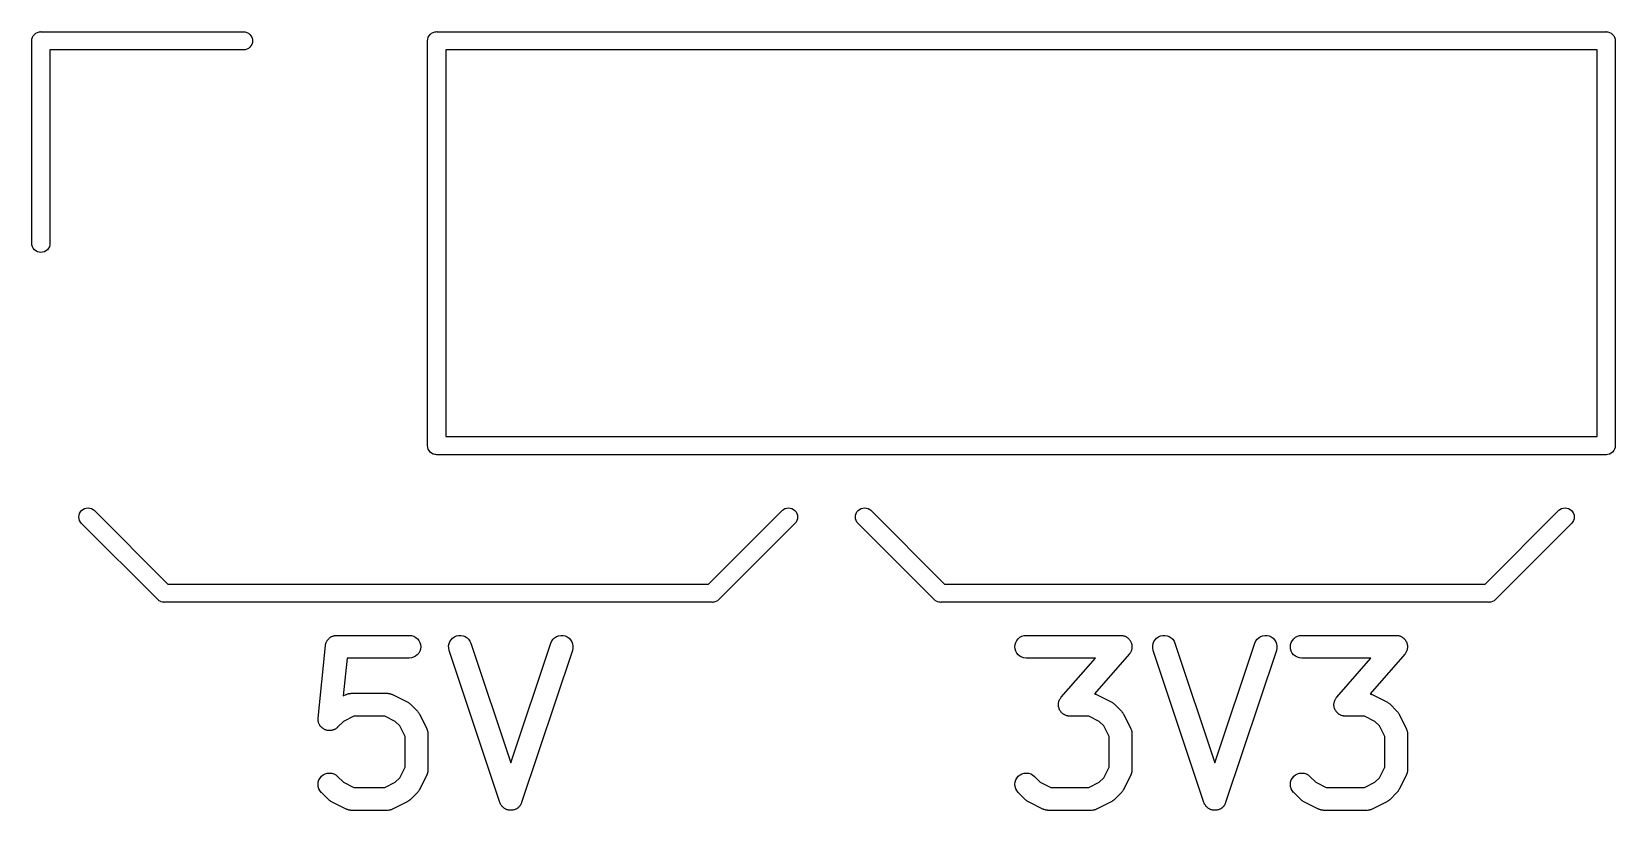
# Model space of a CAD drawing. Extents: x -1.2 to 49.3, y 2.3 to 45.6.
# Drawn here: x 25.53 to 35.93, y 33.27 to 38.39 of the extents above; entities that cross this region are included whole.
import ezdxf

# ---------------------------------------------------------------- set-up
doc = ezdxf.new("R2010")
doc.units = 0
doc.layers.add('BLACK', color=7, linetype='CONTINUOUS')

msp = doc.modelspace()

# ---------------------------------------------------------------- linework, layer by layer
at = {"layer": 'BLACK', "linetype": 'CONTINUOUS'}
for p, q in [((25.5474, 38.3726), (25.5565, 38.3801)), ((25.5565, 38.3801), (25.5669, 38.3857)), ((25.5669, 38.3857), (25.5782, 38.3891)), ((25.5782, 38.3891), (25.5871, 38.39)), ((25.5871, 38.39), (25.59, 38.3903)), ((25.5871, 38.39), (25.5871, 38.39)), ((25.59, 38.3903), (25.5929, 38.39)), ((25.5929, 38.39), (26.9229, 38.39)), ((26.9229, 38.39), (26.9318, 38.3891)), ((26.9318, 38.3891), (26.9431, 38.3857)), ((26.9431, 38.3857), (26.9535, 38.3801)), ((26.9535, 38.3801), (26.9626, 38.3726)), ((28.1474, 38.3726), (28.1565, 38.3801)), ((28.1565, 38.3801), (28.1669, 38.3857)), ((28.1669, 38.3857), (28.1782, 38.3891)), ((28.1782, 38.3891), (28.1871, 38.39)), ((28.1871, 38.39), (28.19, 38.3903)), ((28.1871, 38.39), (28.1871, 38.39)), ((28.19, 38.3903), (28.1929, 38.39)), ((28.1929, 38.39), (35.8671, 38.39)), ((35.8671, 38.39), (35.87, 38.3903)), ((35.87, 38.3903), (35.8729, 38.39)), ((35.8729, 38.39), (35.8818, 38.3891)), ((35.8818, 38.3891), (35.8931, 38.3857)), ((35.8931, 38.3857), (35.9035, 38.3801)), ((35.9035, 38.3801), (35.9126, 38.3726)), ((25.5297, 38.33), (25.5309, 38.3418)), ((25.53, 38.327), (25.5297, 38.33)), ((25.53, 36.9971), (25.53, 38.327)), ((25.5309, 38.3418), (25.5343, 38.3531)), ((25.5343, 38.3531), (25.5399, 38.3635)), ((25.5399, 38.3635), (25.5474, 38.3726)), ((26.9431, 38.2743), (26.9318, 38.2709)), ((26.9535, 38.2799), (26.9431, 38.2743)), ((26.9626, 38.2874), (26.9535, 38.2799)), ((26.9626, 38.3726), (26.9701, 38.3635)), ((26.9701, 38.2965), (26.9626, 38.2874)), ((26.9701, 38.3635), (26.9757, 38.3531)), ((26.9757, 38.3069), (26.9701, 38.2965)), ((26.9757, 38.3531), (26.9791, 38.3418)), ((26.9791, 38.3182), (26.9757, 38.3069)), ((26.9791, 38.3418), (26.9803, 38.33)), ((26.9803, 38.33), (26.9791, 38.3182)), ((28.1297, 38.33), (28.1309, 38.3418)), ((28.13, 38.327), (28.1297, 38.33)), ((28.13, 35.6729), (28.13, 38.327)), ((28.1309, 38.3418), (28.1343, 38.3531)), ((28.1343, 38.3531), (28.1399, 38.3635)), ((28.1399, 38.3635), (28.1474, 38.3726)), ((35.9126, 38.3726), (35.9201, 38.3635)), ((35.9201, 38.3635), (35.9257, 38.3531)), ((35.9257, 38.3531), (35.9291, 38.3418)), ((35.9291, 38.3418), (35.9303, 38.33)), ((35.9303, 38.33), (35.93, 38.3271)), ((35.93, 38.3271), (35.93, 35.6729)), ((26.9229, 38.27), (25.65, 38.27)), ((25.65, 38.27), (25.65, 36.9971)), ((26.9318, 38.2709), (26.9229, 38.27)), ((28.25, 38.27), (28.25, 35.73)), ((35.81, 38.27), (28.25, 38.27)), ((35.81, 35.73), (35.81, 38.27)), ((25.5309, 36.9882), (25.53, 36.9971)), ((25.5343, 36.9769), (25.5309, 36.9882)), ((25.5399, 36.9665), (25.5343, 36.9769)), ((25.5474, 36.9574), (25.5399, 36.9665)), ((25.5565, 36.9499), (25.5474, 36.9574)), ((25.5669, 36.9443), (25.5565, 36.9499)), ((25.5782, 36.9409), (25.5669, 36.9443)), ((25.59, 36.9397), (25.5782, 36.9409)), ((25.6018, 36.9409), (25.59, 36.9397)), ((25.6131, 36.9443), (25.6018, 36.9409)), ((25.6235, 36.9499), (25.6131, 36.9443)), ((25.6326, 36.9574), (25.6235, 36.9499)), ((25.6401, 36.9665), (25.6326, 36.9574)), ((25.6457, 36.9769), (25.6401, 36.9665)), ((25.6491, 36.9882), (25.6457, 36.9769)), ((25.65, 36.9971), (25.6491, 36.9882)), ((28.25, 35.73), (35.81, 35.73)), ((28.1297, 35.67), (28.13, 35.6729)), ((28.1309, 35.6582), (28.1297, 35.67)), ((28.1343, 35.6469), (28.1309, 35.6582)), ((28.1399, 35.6365), (28.1343, 35.6469)), ((28.1474, 35.6274), (28.1399, 35.6365)), ((28.1565, 35.6199), (28.1474, 35.6274)), ((28.1669, 35.6143), (28.1565, 35.6199)), ((28.1782, 35.6109), (28.1669, 35.6143)), ((28.1847, 35.6102), (28.1782, 35.6109)), ((28.19, 35.6097), (28.1847, 35.6102)), ((28.1929, 35.61), (28.19, 35.6097)), ((35.8671, 35.61), (28.1929, 35.61)), ((35.87, 35.6097), (35.8671, 35.61)), ((35.8729, 35.61), (35.87, 35.6097)), ((35.8818, 35.6109), (35.8729, 35.61)), ((35.8729, 35.61), (35.8729, 35.61)), ((35.8931, 35.6143), (35.8818, 35.6109)), ((35.9035, 35.6199), (35.8931, 35.6143)), ((35.9126, 35.6274), (35.9035, 35.6199)), ((35.9201, 35.6365), (35.9126, 35.6274)), ((35.9257, 35.6469), (35.9201, 35.6365)), ((35.9291, 35.6582), (35.9257, 35.6469)), ((35.9303, 35.67), (35.9291, 35.6582)), ((35.93, 35.6729), (35.9303, 35.67)), ((25.8769, 35.2557), (25.8882, 35.2591)), ((25.8882, 35.2591), (25.9, 35.2603)), ((25.9, 35.2603), (25.9118, 35.2591)), ((25.9118, 35.2591), (25.9231, 35.2557)), ((30.4769, 35.2557), (30.4882, 35.2591)), ((30.4882, 35.2591), (30.5, 35.2603)), ((30.5, 35.2603), (30.5118, 35.2591)), ((30.5118, 35.2591), (30.5231, 35.2557)), ((30.9769, 35.2557), (30.9882, 35.2591)), ((30.9882, 35.2591), (31, 35.2603)), ((31, 35.2603), (31.0118, 35.2591)), ((31.0118, 35.2591), (31.0231, 35.2557)), ((35.5769, 35.2557), (35.5882, 35.2591)), ((35.5882, 35.2591), (35.6, 35.2603)), ((35.6, 35.2603), (35.6118, 35.2591)), ((35.6118, 35.2591), (35.6231, 35.2557)), ((25.8397, 35.2), (25.8409, 35.2118)), ((25.8409, 35.1882), (25.8397, 35.2)), ((25.8409, 35.2118), (25.8443, 35.2231)), ((25.8443, 35.1769), (25.8409, 35.1882)), ((25.8443, 35.2231), (25.8499, 35.2335)), ((25.8499, 35.1665), (25.8443, 35.1769)), ((25.8499, 35.2335), (25.8574, 35.2426)), ((25.8555, 35.1597), (25.8499, 35.1665)), ((26.3555, 34.6596), (25.8555, 35.1597)), ((25.8574, 35.2426), (25.8665, 35.2501)), ((25.8665, 35.2501), (25.8769, 35.2557)), ((25.9231, 35.2557), (25.9335, 35.2501)), ((25.9335, 35.2501), (25.9403, 35.2445)), ((25.9403, 35.2445), (26.4249, 34.76)), ((29.9751, 34.76), (30.4597, 35.2445)), ((30.5445, 35.1597), (30.0445, 34.6597)), ((30.4597, 35.2445), (30.4665, 35.2501)), ((30.4665, 35.2501), (30.4769, 35.2557)), ((30.5231, 35.2557), (30.5335, 35.2501)), ((30.5335, 35.2501), (30.5426, 35.2426)), ((30.5426, 35.2426), (30.5501, 35.2335)), ((30.5501, 35.1665), (30.5445, 35.1597)), ((30.5501, 35.2335), (30.5557, 35.2231)), ((30.5557, 35.1769), (30.5501, 35.1665)), ((30.5557, 35.2231), (30.5591, 35.2118)), ((30.5591, 35.1882), (30.5557, 35.1769)), ((30.5591, 35.2118), (30.5603, 35.2)), ((30.5603, 35.2), (30.5591, 35.1882)), ((30.9397, 35.2), (30.9409, 35.2118)), ((30.9409, 35.1882), (30.9397, 35.2)), ((30.9409, 35.2118), (30.9443, 35.2231)), ((30.9443, 35.1769), (30.9409, 35.1882)), ((30.9443, 35.2231), (30.9499, 35.2335)), ((30.9499, 35.1665), (30.9443, 35.1769)), ((30.9499, 35.2335), (30.9574, 35.2426)), ((30.9555, 35.1597), (30.9499, 35.1665)), ((31.4555, 34.6596), (30.9555, 35.1597)), ((30.9574, 35.2426), (30.9665, 35.2501)), ((30.9665, 35.2501), (30.9769, 35.2557)), ((31.0231, 35.2557), (31.0335, 35.2501)), ((31.0335, 35.2501), (31.0403, 35.2445)), ((31.0403, 35.2445), (31.5249, 34.76)), ((35.0751, 34.76), (35.5597, 35.2445)), ((35.6445, 35.1597), (35.1445, 34.6597)), ((35.5597, 35.2445), (35.5665, 35.2501)), ((35.5665, 35.2501), (35.5769, 35.2557)), ((35.6231, 35.2557), (35.6335, 35.2501)), ((35.6335, 35.2501), (35.6426, 35.2426)), ((35.6426, 35.2426), (35.6501, 35.2335)), ((35.6501, 35.1665), (35.6445, 35.1597)), ((35.6501, 35.2335), (35.6557, 35.2231)), ((35.6557, 35.1769), (35.6501, 35.1665)), ((35.6557, 35.2231), (35.6591, 35.2118)), ((35.6591, 35.1882), (35.6557, 35.1769)), ((35.6591, 35.2118), (35.6603, 35.2)), ((35.6603, 35.2), (35.6591, 35.1882)), ((26.4249, 34.76), (29.9751, 34.76)), ((31.5249, 34.76), (35.0751, 34.76)), ((26.3574, 34.6574), (26.3555, 34.6596)), ((26.3596, 34.6555), (26.3574, 34.6574)), ((26.3597, 34.6555), (26.3596, 34.6555)), ((26.3665, 34.6499), (26.3597, 34.6555)), ((26.3769, 34.6443), (26.3665, 34.6499)), ((26.3796, 34.6435), (26.3769, 34.6443)), ((26.3882, 34.6409), (26.3796, 34.6435)), ((26.3971, 34.64), (26.3882, 34.6409)), ((26.4, 34.6397), (26.3971, 34.64)), ((26.3971, 34.64), (26.3971, 34.64)), ((26.4029, 34.64), (26.4, 34.6397)), ((29.9971, 34.64), (26.4029, 34.64)), ((30, 34.6397), (29.9971, 34.64)), ((30.0029, 34.64), (30, 34.6397)), ((30.0118, 34.6409), (30.0029, 34.64)), ((30.0029, 34.64), (30.0029, 34.64)), ((30.0231, 34.6443), (30.0118, 34.6409)), ((30.0335, 34.6499), (30.0231, 34.6443)), ((30.0426, 34.6574), (30.0335, 34.6499)), ((30.0445, 34.6597), (30.0426, 34.6574)), ((31.4574, 34.6574), (31.4555, 34.6596)), ((31.4596, 34.6555), (31.4574, 34.6574)), ((31.4597, 34.6555), (31.4596, 34.6555)), ((31.4665, 34.6499), (31.4597, 34.6555)), ((31.4769, 34.6443), (31.4665, 34.6499)), ((31.4796, 34.6435), (31.4769, 34.6443)), ((31.4882, 34.6409), (31.4796, 34.6435)), ((31.4971, 34.64), (31.4882, 34.6409)), ((31.5, 34.6397), (31.4971, 34.64)), ((31.4971, 34.64), (31.4971, 34.64)), ((31.5029, 34.64), (31.5, 34.6397)), ((35.0971, 34.64), (31.5029, 34.64)), ((35.1, 34.6397), (35.0971, 34.64)), ((35.1029, 34.64), (35.1, 34.6397)), ((35.1118, 34.6409), (35.1029, 34.64)), ((35.1029, 34.64), (35.1029, 34.64)), ((35.1231, 34.6443), (35.1118, 34.6409)), ((35.1335, 34.6499), (35.1231, 34.6443)), ((35.1426, 34.6574), (35.1335, 34.6499)), ((35.1445, 34.6597), (35.1426, 34.6574)), ((27.4111, 33.8789), (27.4587, 34.3551)), ((27.4587, 34.3551), (27.4588, 34.3561)), ((27.4588, 34.3561), (27.4595, 34.3594)), ((27.4595, 34.3594), (27.4599, 34.3627)), ((27.4599, 34.3627), (27.461, 34.3665)), ((27.461, 34.3665), (27.4619, 34.3704)), ((27.4619, 34.3704), (27.4632, 34.3735)), ((27.4632, 34.3735), (27.4642, 34.3767)), ((27.4642, 34.3767), (27.4661, 34.3802)), ((27.4661, 34.3802), (27.4677, 34.3839)), ((27.4677, 34.3839), (27.4696, 34.3866)), ((27.4696, 34.3866), (27.4712, 34.3896)), ((27.4712, 34.3896), (27.4737, 34.3926)), ((27.4737, 34.3926), (27.476, 34.3959)), ((27.476, 34.3959), (27.4784, 34.3983)), ((27.4784, 34.3983), (27.4805, 34.4008)), ((27.4805, 34.4008), (27.4836, 34.4034)), ((27.4836, 34.4034), (27.4864, 34.4062)), ((27.4864, 34.4062), (27.4892, 34.408)), ((27.4892, 34.408), (27.4918, 34.4101)), ((27.4918, 34.4101), (27.4954, 34.412)), ((27.4954, 34.412), (27.4987, 34.4142)), ((27.4987, 34.4142), (27.5018, 34.4154)), ((27.5018, 34.4154), (27.5048, 34.417)), ((27.5048, 34.417), (27.5086, 34.4181)), ((27.5086, 34.4181), (27.5123, 34.4196)), ((27.5123, 34.4196), (27.5156, 34.4202)), ((27.5156, 34.4202), (27.5188, 34.4212)), ((27.5188, 34.4212), (27.5227, 34.4216)), ((27.5227, 34.4216), (27.5267, 34.4223)), ((27.5267, 34.4223), (27.53, 34.4223)), ((27.53, 34.4223), (27.5333, 34.4226)), ((27.5333, 34.4226), (28.0095, 34.4226)), ((28.0095, 34.4226), (28.0106, 34.4226)), ((28.0106, 34.4226), (28.0251, 34.421)), ((28.0251, 34.421), (28.0391, 34.4166)), ((28.0391, 34.4166), (28.0519, 34.4095)), ((28.0519, 34.4095), (28.0631, 34.4001)), ((28.0631, 34.4001), (28.0723, 34.3887)), ((28.0723, 34.3887), (28.0791, 34.3757)), ((28.083, 34.3325), (28.0787, 34.3186)), ((28.0791, 34.3757), (28.0832, 34.3617)), ((28.0845, 34.3471), (28.083, 34.3325)), ((28.0832, 34.3617), (28.0845, 34.3471)), ((28.2681, 34.3539), (28.2707, 34.3682)), ((28.2683, 34.3392), (28.2681, 34.3539)), ((28.2714, 34.3249), (28.2683, 34.3392)), ((28.2707, 34.3682), (28.2761, 34.3819)), ((28.2717, 34.3239), (28.2714, 34.3249)), ((28.605, 33.3239), (28.2717, 34.3239)), ((28.2761, 34.3819), (28.2841, 34.3942)), ((28.2841, 34.3942), (28.2942, 34.4047)), ((28.2942, 34.4047), (28.3062, 34.4131)), ((28.3062, 34.4131), (28.3196, 34.4189)), ((28.3196, 34.4189), (28.3339, 34.4221)), ((28.3339, 34.4221), (28.3486, 34.4224)), ((28.3486, 34.4224), (28.363, 34.4199)), ((28.363, 34.4199), (28.3766, 34.4146)), ((28.3766, 34.4146), (28.389, 34.4067)), ((28.389, 34.4067), (28.3996, 34.3967)), ((28.3996, 34.3967), (28.408, 34.3847)), ((28.408, 34.3847), (28.414, 34.3713)), ((28.414, 34.3713), (28.6762, 33.5848)), ((28.6762, 33.5848), (28.9384, 34.3713)), ((29.0807, 34.3239), (28.7473, 33.3239)), ((28.9384, 34.3713), (28.9387, 34.3723)), ((28.9387, 34.3723), (28.9449, 34.3856)), ((28.9449, 34.3856), (28.9535, 34.3974)), ((28.9535, 34.3974), (28.9642, 34.4074)), ((28.9642, 34.4074), (28.9767, 34.415)), ((28.9767, 34.415), (28.9904, 34.4201)), ((28.9904, 34.4201), (29.0049, 34.4225)), ((29.0049, 34.4225), (29.0195, 34.422)), ((29.0195, 34.422), (29.0337, 34.4186)), ((29.0337, 34.4186), (29.0471, 34.4125)), ((29.0471, 34.4125), (29.059, 34.404)), ((29.059, 34.404), (29.069, 34.3933)), ((29.069, 34.3933), (29.0767, 34.3809)), ((29.0767, 34.3809), (29.0819, 34.3672)), ((29.0839, 34.3382), (29.0807, 34.3239)), ((29.0819, 34.3672), (29.0843, 34.3528)), ((29.0843, 34.3528), (29.0839, 34.3382)), ((31.9869, 34.3481), (31.9884, 34.3627)), ((31.9882, 34.3336), (31.9869, 34.3481)), ((31.9924, 34.3195), (31.9882, 34.3336)), ((31.9884, 34.3627), (31.9928, 34.3767)), ((31.9928, 34.3767), (31.9997, 34.3896)), ((31.9997, 34.3896), (32.0091, 34.4008)), ((32.0091, 34.4008), (32.0204, 34.4101)), ((32.0204, 34.4101), (32.0333, 34.417)), ((32.0333, 34.417), (32.0473, 34.4212)), ((32.0473, 34.4212), (32.0619, 34.4226)), ((32.0619, 34.4226), (32.681, 34.4226)), ((32.681, 34.4226), (32.682, 34.4226)), ((32.682, 34.4226), (32.6867, 34.4221)), ((32.6867, 34.4221), (32.6914, 34.4219)), ((32.6914, 34.4219), (32.6939, 34.4213)), ((32.6939, 34.4213), (32.6965, 34.421)), ((32.6965, 34.421), (32.701, 34.4196)), ((32.701, 34.4196), (32.7056, 34.4185)), ((32.7056, 34.4185), (32.708, 34.4173)), ((32.708, 34.4173), (32.7105, 34.4166)), ((32.7105, 34.4166), (32.7146, 34.4143)), ((32.7146, 34.4143), (32.7189, 34.4123)), ((32.7189, 34.4123), (32.721, 34.4108)), ((32.721, 34.4108), (32.7233, 34.4095)), ((32.7233, 34.4095), (32.7269, 34.4065)), ((32.7269, 34.4065), (32.7307, 34.4037)), ((32.7307, 34.4037), (32.7325, 34.4018)), ((32.7325, 34.4018), (32.7345, 34.4001)), ((32.7345, 34.4001), (32.7375, 34.3964)), ((32.7375, 34.3964), (32.7407, 34.393)), ((32.7407, 34.393), (32.7421, 34.3907)), ((32.7421, 34.3907), (32.7437, 34.3887)), ((32.7437, 34.3887), (32.7459, 34.3845)), ((32.7459, 34.3845), (32.7484, 34.3805)), ((32.7484, 34.3805), (32.7493, 34.378)), ((32.7493, 34.378), (32.7505, 34.3757)), ((32.7505, 34.3757), (32.7518, 34.3712)), ((32.752, 34.3235), (32.7509, 34.3211)), ((32.7518, 34.3712), (32.7535, 34.3668)), ((32.753, 34.328), (32.752, 34.3235)), ((32.7544, 34.3325), (32.753, 34.328)), ((32.7535, 34.3668), (32.7539, 34.3642)), ((32.7539, 34.3642), (32.7546, 34.3617)), ((32.7547, 34.3352), (32.7544, 34.3325)), ((32.7546, 34.3617), (32.755, 34.357)), ((32.7553, 34.3377), (32.7547, 34.3352)), ((32.755, 34.357), (32.7558, 34.3523)), ((32.7555, 34.3424), (32.7553, 34.3377)), ((32.7559, 34.3471), (32.7555, 34.3424)), ((32.7558, 34.3523), (32.7557, 34.3497)), ((32.7557, 34.3497), (32.7559, 34.3471)), ((32.8919, 34.3539), (32.8946, 34.3682)), ((32.8921, 34.3392), (32.8919, 34.3539)), ((32.8952, 34.3249), (32.8921, 34.3392)), ((32.8946, 34.3682), (32.8999, 34.3819)), ((32.8955, 34.3239), (32.8952, 34.3249)), ((33.2288, 33.3239), (32.8955, 34.3239)), ((32.8999, 34.3819), (32.9079, 34.3942)), ((32.9079, 34.3942), (32.918, 34.4047)), ((32.918, 34.4047), (32.93, 34.4131)), ((32.93, 34.4131), (32.9434, 34.4189)), ((32.9434, 34.4189), (32.9577, 34.4221)), ((32.9577, 34.4221), (32.9724, 34.4224)), ((32.9724, 34.4224), (32.9868, 34.4199)), ((32.9868, 34.4199), (33.0004, 34.4146)), ((33.0004, 34.4146), (33.0128, 34.4067)), ((33.0128, 34.4067), (33.0234, 34.3967)), ((33.0234, 34.3967), (33.0319, 34.3847)), ((33.0319, 34.3847), (33.0378, 34.3713)), ((33.0378, 34.3713), (33.3, 33.5848)), ((33.3, 33.5848), (33.5622, 34.3713)), ((33.7045, 34.3239), (33.3712, 33.3239)), ((33.5622, 34.3713), (33.5625, 34.3723)), ((33.5625, 34.3723), (33.5687, 34.3856)), ((33.5687, 34.3856), (33.5773, 34.3974)), ((33.5773, 34.3974), (33.588, 34.4074)), ((33.588, 34.4074), (33.6005, 34.415)), ((33.6005, 34.415), (33.6142, 34.4201)), ((33.6142, 34.4201), (33.6287, 34.4225)), ((33.6287, 34.4225), (33.6433, 34.422)), ((33.6433, 34.422), (33.6575, 34.4186)), ((33.6575, 34.4186), (33.6709, 34.4125)), ((33.6709, 34.4125), (33.6828, 34.404)), ((33.6828, 34.404), (33.6928, 34.3933)), ((33.6928, 34.3933), (33.7005, 34.3809)), ((33.7005, 34.3809), (33.7057, 34.3672)), ((33.7077, 34.3382), (33.7045, 34.3239)), ((33.7057, 34.3672), (33.7082, 34.3528)), ((33.7082, 34.3528), (33.7077, 34.3382)), ((33.7964, 34.3481), (33.798, 34.3627)), ((33.7978, 34.3336), (33.7964, 34.3481)), ((33.8019, 34.3195), (33.7978, 34.3336)), ((33.798, 34.3627), (33.8023, 34.3767)), ((33.8023, 34.3767), (33.8092, 34.3896)), ((33.8092, 34.3896), (33.8186, 34.4008)), ((33.8186, 34.4008), (33.8299, 34.4101)), ((33.8299, 34.4101), (33.8428, 34.417)), ((33.8428, 34.417), (33.8569, 34.4212)), ((33.8569, 34.4212), (33.8714, 34.4226)), ((33.8714, 34.4226), (34.4905, 34.4226)), ((34.4905, 34.4226), (34.4915, 34.4226)), ((34.4915, 34.4226), (34.4962, 34.4221)), ((34.4962, 34.4221), (34.5009, 34.4219)), ((34.5009, 34.4219), (34.5035, 34.4213)), ((34.5035, 34.4213), (34.5061, 34.421)), ((34.5061, 34.421), (34.5106, 34.4196)), ((34.5106, 34.4196), (34.5151, 34.4185)), ((34.5151, 34.4185), (34.5175, 34.4174)), ((34.5175, 34.4174), (34.52, 34.4166)), ((34.52, 34.4166), (34.5241, 34.4143)), ((34.5241, 34.4143), (34.5284, 34.4123)), ((34.5284, 34.4123), (34.5305, 34.4108)), ((34.5305, 34.4108), (34.5328, 34.4095)), ((34.5328, 34.4095), (34.5365, 34.4065)), ((34.5365, 34.4065), (34.5403, 34.4037)), ((34.5403, 34.4037), (34.542, 34.4018)), ((34.542, 34.4018), (34.5441, 34.4001)), ((34.5441, 34.4001), (34.547, 34.3964)), ((34.547, 34.3964), (34.5502, 34.393)), ((34.5502, 34.393), (34.5516, 34.3907)), ((34.5516, 34.3907), (34.5532, 34.3887)), ((34.5532, 34.3887), (34.5554, 34.3845)), ((34.5554, 34.3845), (34.5579, 34.3805)), ((34.5579, 34.3805), (34.5588, 34.378)), ((34.5588, 34.378), (34.56, 34.3757)), ((34.56, 34.3757), (34.5613, 34.3712)), ((34.5615, 34.3235), (34.5604, 34.3211)), ((34.5613, 34.3712), (34.563, 34.3668)), ((34.5626, 34.328), (34.5615, 34.3235)), ((34.5639, 34.3325), (34.5626, 34.328)), ((34.563, 34.3668), (34.5634, 34.3642)), ((34.5634, 34.3642), (34.5641, 34.3617)), ((34.5642, 34.3352), (34.5639, 34.3325)), ((34.5641, 34.3617), (34.5646, 34.357)), ((34.5648, 34.3377), (34.5642, 34.3352)), ((34.5646, 34.357), (34.5653, 34.3523)), ((34.565, 34.3424), (34.5648, 34.3377)), ((34.5655, 34.3471), (34.565, 34.3424)), ((34.5653, 34.3523), (34.5652, 34.3497)), ((34.5652, 34.3497), (34.5655, 34.3471)), ((27.6012, 34.2726), (27.5764, 34.0244)), ((28.0095, 34.2726), (27.6012, 34.2726)), ((28.0241, 34.274), (28.0095, 34.2726)), ((28.0381, 34.2783), (28.0241, 34.274)), ((28.051, 34.2852), (28.0381, 34.2783)), ((28.0624, 34.2944), (28.051, 34.2852)), ((28.0717, 34.3057), (28.0624, 34.2944)), ((28.0787, 34.3186), (28.0717, 34.3057)), ((31.9991, 34.3066), (31.9924, 34.3195)), ((32.0083, 34.2951), (31.9991, 34.3066)), ((32.0195, 34.2857), (32.0083, 34.2951)), ((32.0324, 34.2787), (32.0195, 34.2857)), ((32.0463, 34.2743), (32.0324, 34.2787)), ((32.0609, 34.2726), (32.0463, 34.2743)), ((32.0619, 34.2726), (32.0609, 34.2726)), ((32.5157, 34.2726), (32.0619, 34.2726)), ((32.2912, 34.0161), (32.5157, 34.2726)), ((32.7374, 34.2982), (32.5105, 34.0389)), ((32.7401, 34.3021), (32.7374, 34.2982)), ((32.7431, 34.3057), (32.7401, 34.3021)), ((32.7444, 34.308), (32.7431, 34.3057)), ((32.7459, 34.3101), (32.7444, 34.308)), ((32.7479, 34.3144), (32.7459, 34.3101)), ((32.7501, 34.3186), (32.7479, 34.3144)), ((32.7509, 34.3211), (32.7501, 34.3186)), ((33.8087, 34.3066), (33.8019, 34.3195)), ((33.8178, 34.2951), (33.8087, 34.3066)), ((33.8291, 34.2857), (33.8178, 34.2951)), ((33.8419, 34.2787), (33.8291, 34.2857)), ((33.8558, 34.2743), (33.8419, 34.2787)), ((33.8704, 34.2726), (33.8558, 34.2743)), ((33.8714, 34.2726), (33.8704, 34.2726)), ((34.3252, 34.2726), (33.8714, 34.2726)), ((34.1007, 34.0161), (34.3252, 34.2726)), ((34.5469, 34.2982), (34.32, 34.0389)), ((34.5497, 34.3021), (34.5469, 34.2982)), ((34.5527, 34.3057), (34.5497, 34.3021)), ((34.5539, 34.308), (34.5527, 34.3057)), ((34.5554, 34.3101), (34.5539, 34.308)), ((34.5574, 34.3144), (34.5554, 34.3101)), ((34.5596, 34.3186), (34.5574, 34.3144)), ((34.5604, 34.3211), (34.5596, 34.3186)), ((27.5764, 34.0244), (27.595, 34.0337)), ((27.595, 34.0337), (27.596, 34.0342)), ((27.596, 34.0342), (27.598, 34.035)), ((27.598, 34.035), (27.6, 34.036)), ((27.6, 34.036), (27.6049, 34.0375)), ((27.6049, 34.0375), (27.6097, 34.0393)), ((27.6097, 34.0393), (27.6119, 34.0396)), ((27.6119, 34.0396), (27.614, 34.0402)), ((27.614, 34.0402), (27.6191, 34.0407)), ((27.6191, 34.0407), (27.6242, 34.0415)), ((27.6242, 34.0415), (27.6264, 34.0415)), ((27.6264, 34.0415), (27.6286, 34.0417)), ((27.6286, 34.0417), (27.8667, 34.0417)), ((27.8667, 34.0417), (27.8677, 34.0417)), ((27.8677, 34.0417), (27.8699, 34.0414)), ((27.8699, 34.0414), (27.8721, 34.0415)), ((27.8721, 34.0415), (27.8772, 34.0406)), ((27.8772, 34.0406), (27.8823, 34.04)), ((27.8823, 34.04), (27.8844, 34.0394)), ((27.8844, 34.0394), (27.8865, 34.039)), ((27.8865, 34.039), (27.8913, 34.0371)), ((27.8913, 34.0371), (27.8962, 34.0356)), ((27.8962, 34.0356), (27.8981, 34.0345)), ((27.8981, 34.0345), (27.9002, 34.0337)), ((27.9002, 34.0337), (27.9954, 33.9861)), ((32.2854, 34.0086), (32.2884, 34.0122)), ((32.2884, 34.0122), (32.2912, 34.0161)), ((32.5105, 34.0389), (32.5151, 34.0371)), ((32.5151, 34.0371), (32.52, 34.0356)), ((32.52, 34.0356), (32.522, 34.0345)), ((32.522, 34.0345), (32.524, 34.0337)), ((32.524, 34.0337), (32.6193, 33.9861)), ((34.095, 34.0086), (34.098, 34.0122)), ((34.098, 34.0122), (34.1007, 34.0161)), ((34.32, 34.0389), (34.3247, 34.0371)), ((34.3247, 34.0371), (34.3295, 34.0356)), ((34.3295, 34.0356), (34.3315, 34.0345)), ((34.3315, 34.0345), (34.3335, 34.0337)), ((34.3335, 34.0337), (34.4288, 33.9861)), ((27.9954, 33.9861), (27.9964, 33.9857)), ((27.9964, 33.9857), (27.9999, 33.9834)), ((27.9999, 33.9834), (28.0036, 33.9814)), ((28.0036, 33.9814), (28.006, 33.9794)), ((28.006, 33.9794), (28.0087, 33.9777)), ((28.0087, 33.9777), (28.0117, 33.9748)), ((28.0117, 33.9748), (28.0149, 33.9721)), ((28.0149, 33.9721), (28.0626, 33.9245)), ((28.0626, 33.9245), (28.0633, 33.9237)), ((28.0633, 33.9237), (28.0659, 33.9204)), ((28.0659, 33.9204), (28.0688, 33.9174)), ((28.0688, 33.9174), (28.0705, 33.9147)), ((28.0705, 33.9147), (28.0724, 33.9123)), ((28.0724, 33.9123), (28.0744, 33.9085)), ((28.0744, 33.9085), (28.0766, 33.905)), ((32.2726, 33.9672), (32.2731, 33.9719)), ((32.2729, 33.9646), (32.2726, 33.9672)), ((32.2728, 33.9619), (32.2729, 33.9646)), ((32.2735, 33.9573), (32.2728, 33.9619)), ((32.2731, 33.9719), (32.2733, 33.9766)), ((32.2733, 33.9766), (32.2739, 33.9791)), ((32.2739, 33.9526), (32.2735, 33.9573)), ((32.2739, 33.9791), (32.2742, 33.9817)), ((32.2747, 33.9501), (32.2739, 33.9526)), ((32.2742, 33.9817), (32.2755, 33.9862)), ((32.2751, 33.9475), (32.2747, 33.9501)), ((32.2768, 33.9431), (32.2751, 33.9475)), ((32.2755, 33.9862), (32.2766, 33.9908)), ((32.2766, 33.9908), (32.2777, 33.9932)), ((32.2781, 33.9386), (32.2768, 33.9431)), ((32.2777, 33.9932), (32.2785, 33.9957)), ((32.2793, 33.9362), (32.2781, 33.9386)), ((32.2785, 33.9957), (32.2807, 33.9999)), ((32.2802, 33.9338), (32.2793, 33.9362)), ((32.2827, 33.9298), (32.2802, 33.9338)), ((32.2807, 33.9999), (32.2827, 34.0042)), ((32.2827, 34.0042), (32.2842, 34.0063)), ((32.2849, 33.9256), (32.2827, 33.9298)), ((32.2842, 34.0063), (32.2854, 34.0086)), ((32.2865, 33.9236), (32.2849, 33.9256)), ((32.2879, 33.9213), (32.2865, 33.9236)), ((32.2911, 33.9179), (32.2879, 33.9213)), ((32.294, 33.9142), (32.2911, 33.9179)), ((32.296, 33.9125), (32.294, 33.9142)), ((32.2978, 33.9106), (32.296, 33.9125)), ((32.3016, 33.9078), (32.2978, 33.9106)), ((32.3052, 33.9048), (32.3016, 33.9078)), ((32.6193, 33.9861), (32.6202, 33.9857)), ((32.6202, 33.9857), (32.6237, 33.9834)), ((32.6237, 33.9834), (32.6274, 33.9814)), ((32.6274, 33.9814), (32.6298, 33.9794)), ((32.6298, 33.9794), (32.6325, 33.9777)), ((32.6325, 33.9777), (32.6355, 33.9748)), ((32.6355, 33.9748), (32.6387, 33.9721)), ((32.6387, 33.9721), (32.6864, 33.9245)), ((32.6864, 33.9245), (32.6871, 33.9237)), ((32.6871, 33.9237), (32.6897, 33.9204)), ((32.6897, 33.9204), (32.6926, 33.9174)), ((32.6926, 33.9174), (32.6943, 33.9147)), ((32.6943, 33.9147), (32.6962, 33.9123)), ((32.6962, 33.9123), (32.6982, 33.9085)), ((32.6982, 33.9085), (32.7004, 33.905)), ((34.0821, 33.9672), (34.0826, 33.9719)), ((34.0824, 33.9646), (34.0821, 33.9672)), ((34.0823, 33.9619), (34.0824, 33.9646)), ((34.083, 33.9573), (34.0823, 33.9619)), ((34.0826, 33.9719), (34.0828, 33.9766)), ((34.0828, 33.9766), (34.0834, 33.9791)), ((34.0835, 33.9526), (34.083, 33.9573)), ((34.0834, 33.9791), (34.0837, 33.9817)), ((34.0842, 33.9501), (34.0835, 33.9526)), ((34.0837, 33.9817), (34.0851, 33.9862)), ((34.0846, 33.9475), (34.0842, 33.9501)), ((34.0863, 33.9431), (34.0846, 33.9475)), ((34.0851, 33.9862), (34.0861, 33.9908)), ((34.0861, 33.9908), (34.0872, 33.9932)), ((34.0876, 33.9386), (34.0863, 33.9431)), ((34.0872, 33.9932), (34.088, 33.9957)), ((34.0888, 33.9362), (34.0876, 33.9386)), ((34.088, 33.9957), (34.0902, 33.9999)), ((34.0897, 33.9338), (34.0888, 33.9362)), ((34.0922, 33.9298), (34.0897, 33.9338)), ((34.0902, 33.9999), (34.0922, 34.0042)), ((34.0922, 34.0042), (34.0937, 34.0063)), ((34.0944, 33.9256), (34.0922, 33.9298)), ((34.0937, 34.0063), (34.095, 34.0086)), ((34.096, 33.9236), (34.0944, 33.9256)), ((34.0974, 33.9213), (34.096, 33.9236)), ((34.1006, 33.9179), (34.0974, 33.9213)), ((34.1036, 33.9142), (34.1006, 33.9179)), ((34.1056, 33.9125), (34.1036, 33.9142)), ((34.1074, 33.9106), (34.1056, 33.9125)), ((34.1112, 33.9078), (34.1074, 33.9106)), ((34.1148, 33.9048), (34.1112, 33.9078)), ((34.4288, 33.9861), (34.4297, 33.9857)), ((34.4297, 33.9857), (34.4333, 33.9834)), ((34.4333, 33.9834), (34.437, 33.9814)), ((34.437, 33.9814), (34.4394, 33.9794)), ((34.4394, 33.9794), (34.442, 33.9777)), ((34.442, 33.9777), (34.445, 33.9748)), ((34.445, 33.9748), (34.4483, 33.9721)), ((34.4483, 33.9721), (34.4959, 33.9245)), ((34.4959, 33.9245), (34.4966, 33.9237)), ((34.4966, 33.9237), (34.4993, 33.9204)), ((34.4993, 33.9204), (34.5021, 33.9174)), ((34.5021, 33.9174), (34.5038, 33.9147)), ((34.5038, 33.9147), (34.5058, 33.9123)), ((34.5058, 33.9123), (34.5077, 33.9085)), ((34.5077, 33.9085), (34.5099, 33.905)), ((27.4107, 33.8717), (27.4111, 33.8753)), ((27.4111, 33.868), (27.4107, 33.8717)), ((27.4111, 33.8753), (27.4111, 33.8789)), ((27.4111, 33.8643), (27.4111, 33.868)), ((27.4118, 33.8607), (27.4111, 33.8643)), ((27.4121, 33.8571), (27.4118, 33.8607)), ((27.4132, 33.8535), (27.4121, 33.8571)), ((27.4139, 33.8499), (27.4132, 33.8535)), ((27.4152, 33.8466), (27.4139, 33.8499)), ((27.4163, 33.8431), (27.4152, 33.8466)), ((27.418, 33.8398), (27.4163, 33.8431)), ((27.4194, 33.8363), (27.418, 33.8398)), ((27.4214, 33.8333), (27.4194, 33.8363)), ((27.4231, 33.8301), (27.4214, 33.8333)), ((27.4254, 33.8272), (27.4231, 33.8301)), ((27.4275, 33.8241), (27.4254, 33.8272)), ((27.43, 33.8216), (27.4275, 33.8241)), ((27.4323, 33.8188), (27.43, 33.8216)), ((27.4352, 33.8164), (27.4323, 33.8188)), ((27.4378, 33.8137), (27.4352, 33.8164)), ((27.4408, 33.8117), (27.4378, 33.8137)), ((27.4436, 33.8094), (27.4408, 33.8117)), ((27.4468, 33.8076), (27.4436, 33.8094)), ((27.4499, 33.8055), (27.4468, 33.8076)), ((27.4532, 33.8041), (27.4499, 33.8055)), ((27.4564, 33.8024), (27.4532, 33.8041)), ((27.46, 33.8013), (27.4564, 33.8024)), ((27.5169, 33.8035), (27.5136, 33.8018)), ((27.5203, 33.8049), (27.5169, 33.8035)), ((27.5234, 33.8069), (27.5203, 33.8049)), ((27.5266, 33.8085), (27.5234, 33.8069)), ((27.5295, 33.8109), (27.5266, 33.8085)), ((27.5326, 33.8129), (27.5295, 33.8109)), ((27.5352, 33.8154), (27.5326, 33.8129)), ((27.538, 33.8177), (27.5352, 33.8154)), ((27.5387, 33.8184), (27.538, 33.8177)), ((27.5778, 33.8574), (27.5387, 33.8184)), ((27.6463, 33.8917), (27.5778, 33.8574)), ((27.849, 33.8917), (27.6463, 33.8917)), ((27.9175, 33.8574), (27.849, 33.8917)), ((27.9479, 33.827), (27.9175, 33.8574)), ((27.9821, 33.7585), (27.9479, 33.827)), ((28.0766, 33.905), (28.1242, 33.8097)), ((28.1242, 33.8097), (28.1247, 33.8088)), ((28.1247, 33.8088), (28.1254, 33.8067)), ((28.1254, 33.8067), (28.1265, 33.8048)), ((28.1265, 33.8048), (28.128, 33.7999)), ((32.3075, 33.9035), (32.3052, 33.9048)), ((32.3097, 33.902), (32.3075, 33.9035)), ((32.314, 33.9), (32.3097, 33.902)), ((32.3181, 33.8977), (32.314, 33.9)), ((32.3206, 33.8969), (32.3181, 33.8977)), ((32.323, 33.8958), (32.3206, 33.8969)), ((32.3275, 33.8947), (32.323, 33.8958)), ((32.332, 33.8933), (32.3275, 33.8947)), ((32.3346, 33.893), (32.332, 33.8933)), ((32.3372, 33.8924), (32.3346, 33.893)), ((32.3419, 33.8922), (32.3372, 33.8924)), ((32.3466, 33.8917), (32.3419, 33.8922)), ((32.3476, 33.8917), (32.3466, 33.8917)), ((32.4728, 33.8917), (32.3476, 33.8917)), ((32.5413, 33.8574), (32.4728, 33.8917)), ((32.5717, 33.827), (32.5413, 33.8574)), ((32.606, 33.7585), (32.5717, 33.827)), ((32.7004, 33.905), (32.748, 33.8097)), ((32.748, 33.8097), (32.7485, 33.8088)), ((32.7485, 33.8088), (32.7493, 33.8067)), ((32.7493, 33.8067), (32.7503, 33.8048)), ((32.7503, 33.8048), (32.7518, 33.7999)), ((34.1171, 33.9035), (34.1148, 33.9048)), ((34.1192, 33.902), (34.1171, 33.9035)), ((34.1235, 33.9), (34.1192, 33.902)), ((34.1276, 33.8977), (34.1235, 33.9)), ((34.1301, 33.8969), (34.1276, 33.8977)), ((34.1325, 33.8958), (34.1301, 33.8969)), ((34.1371, 33.8947), (34.1325, 33.8958)), ((34.1415, 33.8933), (34.1371, 33.8947)), ((34.1442, 33.893), (34.1415, 33.8933)), ((34.1467, 33.8924), (34.1442, 33.893)), ((34.1514, 33.8922), (34.1467, 33.8924)), ((34.1561, 33.8917), (34.1514, 33.8922)), ((34.1571, 33.8917), (34.1561, 33.8917)), ((34.2823, 33.8917), (34.1571, 33.8917)), ((34.3508, 33.8574), (34.2823, 33.8917)), ((34.3812, 33.827), (34.3508, 33.8574)), ((34.4155, 33.7585), (34.3812, 33.827)), ((34.5099, 33.905), (34.5576, 33.8097)), ((34.5576, 33.8097), (34.558, 33.8088)), ((34.558, 33.8088), (34.5588, 33.8067)), ((34.5588, 33.8067), (34.5598, 33.8048)), ((34.5598, 33.8048), (34.5613, 33.7999)), ((27.4634, 33.7998), (27.46, 33.8013)), ((27.4669, 33.7991), (27.4634, 33.7998)), ((27.4704, 33.798), (27.4669, 33.7991)), ((27.4741, 33.7976), (27.4704, 33.798)), ((27.4777, 33.7969), (27.4741, 33.7976)), ((27.4813, 33.7968), (27.4777, 33.7969)), ((27.4849, 33.7964), (27.4813, 33.7968)), ((27.4886, 33.7968), (27.4849, 33.7964)), ((27.4924, 33.7967), (27.4886, 33.7968)), ((27.4959, 33.7974), (27.4924, 33.7967)), ((27.4995, 33.7977), (27.4959, 33.7974)), ((27.5031, 33.7987), (27.4995, 33.7977)), ((27.5068, 33.7994), (27.5031, 33.7987)), ((27.5101, 33.8008), (27.5068, 33.7994)), ((27.5136, 33.8018), (27.5101, 33.8008)), ((27.9821, 33.5558), (27.9821, 33.7585)), ((28.128, 33.7999), (28.1297, 33.7951)), ((28.1297, 33.7951), (28.1301, 33.7929)), ((28.1301, 33.7929), (28.1307, 33.7908)), ((28.1307, 33.7908), (28.1312, 33.7857)), ((28.1312, 33.7857), (28.132, 33.7806)), ((28.132, 33.7806), (28.1319, 33.7784)), ((28.1319, 33.7784), (28.1321, 33.7762)), ((28.1321, 33.7762), (28.1321, 33.5381)), ((32.606, 33.5558), (32.606, 33.7585)), ((32.7518, 33.7999), (32.7535, 33.7951)), ((32.7535, 33.7951), (32.7539, 33.7929)), ((32.7539, 33.7929), (32.7545, 33.7908)), ((32.7545, 33.7908), (32.755, 33.7857)), ((32.755, 33.7857), (32.7558, 33.7806)), ((32.7558, 33.7806), (32.7557, 33.7784)), ((32.7557, 33.7784), (32.756, 33.7762)), ((32.756, 33.7762), (32.756, 33.5381)), ((34.4155, 33.5558), (34.4155, 33.7585)), ((34.5613, 33.7999), (34.5631, 33.7951)), ((34.5631, 33.7951), (34.5634, 33.7929)), ((34.5634, 33.7929), (34.564, 33.7908)), ((34.564, 33.7908), (34.5645, 33.7857)), ((34.5645, 33.7857), (34.5653, 33.7806)), ((34.5653, 33.7806), (34.5653, 33.7784)), ((34.5653, 33.7784), (34.5655, 33.7762)), ((34.5655, 33.7762), (34.5655, 33.5381)), ((27.4237, 33.485), (27.4331, 33.4963)), ((27.4331, 33.4963), (27.4444, 33.5055)), ((27.4444, 33.5055), (27.4574, 33.5123)), ((27.4574, 33.5123), (27.4714, 33.5165)), ((27.4714, 33.5165), (27.486, 33.5179)), ((27.486, 33.5179), (27.5005, 33.5164)), ((27.5005, 33.5164), (27.5145, 33.5121)), ((27.5145, 33.5121), (27.5274, 33.5052)), ((27.5274, 33.5052), (27.5387, 33.4959)), ((27.5387, 33.4959), (27.5778, 33.4569)), ((27.9479, 33.4873), (27.9821, 33.5558)), ((28.1242, 33.5046), (28.0766, 33.4093)), ((28.125, 33.5066), (28.1242, 33.5046)), ((28.1261, 33.5085), (28.125, 33.5066)), ((28.1276, 33.5134), (28.1261, 33.5085)), ((28.1295, 33.5182), (28.1276, 33.5134)), ((28.1298, 33.5204), (28.1295, 33.5182)), ((28.1305, 33.5225), (28.1298, 33.5204)), ((28.1311, 33.5276), (28.1305, 33.5225)), ((28.1319, 33.5326), (28.1311, 33.5276)), ((28.1321, 33.537), (28.1319, 33.5349)), ((28.1319, 33.5349), (28.1319, 33.5326)), ((28.1321, 33.5381), (28.1321, 33.537)), ((31.9999, 33.485), (32.0092, 33.4963)), ((32.0092, 33.4963), (32.0206, 33.5055)), ((32.0206, 33.5055), (32.0336, 33.5123)), ((32.0336, 33.5123), (32.0476, 33.5165)), ((32.0476, 33.5165), (32.0622, 33.5179)), ((32.0622, 33.5179), (32.0767, 33.5164)), ((32.0767, 33.5164), (32.0907, 33.5121)), ((32.0907, 33.5121), (32.1036, 33.5052)), ((32.1036, 33.5052), (32.1149, 33.4959)), ((32.1149, 33.4959), (32.154, 33.4569)), ((32.5717, 33.4873), (32.606, 33.5558)), ((32.748, 33.5046), (32.7004, 33.4093)), ((32.7488, 33.5066), (32.748, 33.5046)), ((32.7499, 33.5085), (32.7488, 33.5066)), ((32.7514, 33.5134), (32.7499, 33.5085)), ((32.7533, 33.5182), (32.7514, 33.5134)), ((32.7536, 33.5204), (32.7533, 33.5182)), ((32.7543, 33.5225), (32.7536, 33.5204)), ((32.7549, 33.5276), (32.7543, 33.5225)), ((32.7558, 33.5326), (32.7549, 33.5276)), ((32.7559, 33.537), (32.7557, 33.5349)), ((32.7557, 33.5349), (32.7558, 33.5326)), ((32.756, 33.5381), (32.7559, 33.537)), ((33.8094, 33.485), (33.8188, 33.4963)), ((33.8188, 33.4963), (33.8301, 33.5055)), ((33.8301, 33.5055), (33.8431, 33.5123)), ((33.8431, 33.5123), (33.8571, 33.5165)), ((33.8571, 33.5165), (33.8717, 33.5179)), ((33.8717, 33.5179), (33.8863, 33.5164)), ((33.8863, 33.5164), (33.9002, 33.5121)), ((33.9002, 33.5121), (33.9132, 33.5052)), ((33.9132, 33.5052), (33.9245, 33.4959)), ((33.9245, 33.4959), (33.9635, 33.4569)), ((34.3812, 33.4873), (34.4155, 33.5558)), ((34.5576, 33.5046), (34.5099, 33.4093)), ((34.5583, 33.5066), (34.5576, 33.5046)), ((34.5594, 33.5085), (34.5583, 33.5066)), ((34.561, 33.5134), (34.5594, 33.5085)), ((34.5628, 33.5182), (34.561, 33.5134)), ((34.5632, 33.5204), (34.5628, 33.5182)), ((34.5638, 33.5225), (34.5632, 33.5204)), ((34.5644, 33.5276), (34.5638, 33.5225)), ((34.5653, 33.5326), (34.5644, 33.5276)), ((34.5655, 33.537), (34.5652, 33.5349)), ((34.5652, 33.5349), (34.5653, 33.5326)), ((34.5655, 33.5381), (34.5655, 33.537)), ((27.4107, 33.4436), (27.4123, 33.4582)), ((27.412, 33.4291), (27.4107, 33.4436)), ((27.4161, 33.415), (27.412, 33.4291)), ((27.4123, 33.4582), (27.4167, 33.4722)), ((27.4228, 33.402), (27.4161, 33.415)), ((27.4167, 33.4722), (27.4237, 33.485)), ((27.4319, 33.3906), (27.4228, 33.402)), ((27.4327, 33.3898), (27.4319, 33.3906)), ((27.4803, 33.3422), (27.4327, 33.3898)), ((27.5778, 33.4569), (27.6463, 33.4226)), ((27.6463, 33.4226), (27.849, 33.4226)), ((27.849, 33.4226), (27.9175, 33.4569)), ((27.9175, 33.4569), (27.9479, 33.4873)), ((28.0626, 33.3898), (28.0149, 33.3422)), ((28.0652, 33.3931), (28.0626, 33.3898)), ((28.0682, 33.3961), (28.0652, 33.3931)), ((28.0699, 33.3987), (28.0682, 33.3961)), ((28.0718, 33.4011), (28.0699, 33.3987)), ((28.0738, 33.4048), (28.0718, 33.4011)), ((28.0761, 33.4084), (28.0738, 33.4048)), ((28.0766, 33.4093), (28.0761, 33.4084)), ((31.9869, 33.4436), (31.9885, 33.4582)), ((31.9882, 33.4291), (31.9869, 33.4436)), ((31.9923, 33.415), (31.9882, 33.4291)), ((31.9885, 33.4582), (31.9929, 33.4722)), ((31.999, 33.402), (31.9923, 33.415)), ((31.9929, 33.4722), (31.9999, 33.485)), ((32.0081, 33.3906), (31.999, 33.402)), ((32.0089, 33.3898), (32.0081, 33.3906)), ((32.0565, 33.3422), (32.0089, 33.3898)), ((32.154, 33.4569), (32.2225, 33.4226)), ((32.2225, 33.4226), (32.4728, 33.4226)), ((32.4728, 33.4226), (32.5413, 33.4569)), ((32.5413, 33.4569), (32.5717, 33.4873)), ((32.6864, 33.3898), (32.6387, 33.3422)), ((32.689, 33.3931), (32.6864, 33.3898)), ((32.692, 33.3961), (32.689, 33.3931)), ((32.6937, 33.3987), (32.692, 33.3961)), ((32.6957, 33.4011), (32.6937, 33.3987)), ((32.6976, 33.4048), (32.6957, 33.4011)), ((32.6999, 33.4084), (32.6976, 33.4048)), ((32.7004, 33.4093), (32.6999, 33.4084)), ((33.7964, 33.4436), (33.798, 33.4582)), ((33.7977, 33.4291), (33.7964, 33.4436)), ((33.8018, 33.415), (33.7977, 33.4291)), ((33.798, 33.4582), (33.8024, 33.4722)), ((33.8085, 33.402), (33.8018, 33.415)), ((33.8024, 33.4722), (33.8094, 33.485)), ((33.8177, 33.3906), (33.8085, 33.402)), ((33.8184, 33.3898), (33.8177, 33.3906)), ((33.866, 33.3422), (33.8184, 33.3898)), ((33.9635, 33.4569), (34.032, 33.4226)), ((34.032, 33.4226), (34.2823, 33.4226)), ((34.2823, 33.4226), (34.3508, 33.4569)), ((34.3508, 33.4569), (34.3812, 33.4873)), ((34.4959, 33.3898), (34.4483, 33.3422)), ((34.4986, 33.3931), (34.4959, 33.3898)), ((34.5015, 33.3961), (34.4986, 33.3931)), ((34.5032, 33.3987), (34.5015, 33.3961)), ((34.5052, 33.4011), (34.5032, 33.3987)), ((34.5072, 33.4048), (34.5052, 33.4011)), ((34.5095, 33.4084), (34.5072, 33.4048)), ((34.5099, 33.4093), (34.5095, 33.4084)), ((27.4836, 33.3395), (27.4803, 33.3422)), ((27.4866, 33.3366), (27.4836, 33.3395)), ((27.4892, 33.3349), (27.4866, 33.3366)), ((27.4916, 33.3329), (27.4892, 33.3349)), ((27.4953, 33.3309), (27.4916, 33.3329)), ((27.4989, 33.3286), (27.4953, 33.3309)), ((27.4998, 33.3282), (27.4989, 33.3286)), ((27.595, 33.2805), (27.4998, 33.3282)), ((27.9954, 33.3282), (27.9002, 33.2805)), ((27.999, 33.3304), (27.9954, 33.3282)), ((28.0028, 33.3323), (27.999, 33.3304)), ((28.0052, 33.3343), (28.0028, 33.3323)), ((28.0078, 33.3359), (28.0052, 33.3343)), ((28.0109, 33.3388), (28.0078, 33.3359)), ((28.0142, 33.3415), (28.0109, 33.3388)), ((28.0149, 33.3422), (28.0142, 33.3415)), ((28.6071, 33.3192), (28.605, 33.3239)), ((28.609, 33.3143), (28.6071, 33.3192)), ((28.6101, 33.3125), (28.609, 33.3143)), ((28.611, 33.3105), (28.6101, 33.3125)), ((28.614, 33.3063), (28.611, 33.3105)), ((28.6167, 33.3019), (28.614, 33.3063)), ((28.6182, 33.3003), (28.6167, 33.3019)), ((28.6194, 33.2986), (28.6182, 33.3003)), ((28.6232, 33.295), (28.6194, 33.2986)), ((28.6268, 33.2912), (28.6232, 33.295)), ((28.6285, 33.29), (28.6268, 33.2912)), ((28.6301, 33.2885), (28.6285, 33.29)), ((28.6344, 33.2857), (28.6301, 33.2885)), ((28.6386, 33.2827), (28.6344, 33.2857)), ((28.6406, 33.2818), (28.6386, 33.2827)), ((28.7128, 33.2822), (28.7109, 33.2813)), ((28.7171, 33.2851), (28.7128, 33.2822)), ((28.7215, 33.2879), (28.7171, 33.2851)), ((28.7231, 33.2893), (28.7215, 33.2879)), ((28.7248, 33.2905), (28.7231, 33.2893)), ((28.7284, 33.2943), (28.7248, 33.2905)), ((28.7322, 33.2978), (28.7284, 33.2943)), ((28.7335, 33.2995), (28.7322, 33.2978)), ((28.735, 33.3011), (28.7335, 33.2995)), ((28.7378, 33.3054), (28.735, 33.3011)), ((28.7409, 33.3096), (28.7378, 33.3054)), ((28.7418, 33.3116), (28.7409, 33.3096)), ((28.7429, 33.3134), (28.7418, 33.3116)), ((28.7448, 33.3182), (28.7429, 33.3134)), ((28.747, 33.3229), (28.7448, 33.3182)), ((28.7473, 33.3239), (28.747, 33.3229)), ((32.0597, 33.3395), (32.0565, 33.3422)), ((32.0628, 33.3366), (32.0597, 33.3395)), ((32.0654, 33.3349), (32.0628, 33.3366)), ((32.0678, 33.3329), (32.0654, 33.3349)), ((32.0715, 33.3309), (32.0678, 33.3329)), ((32.075, 33.3286), (32.0715, 33.3309)), ((32.076, 33.3282), (32.075, 33.3286)), ((32.1712, 33.2805), (32.076, 33.3282)), ((32.6193, 33.3282), (32.524, 33.2805)), ((32.6228, 33.3304), (32.6193, 33.3282)), ((32.6266, 33.3323), (32.6228, 33.3304)), ((32.629, 33.3343), (32.6266, 33.3323)), ((32.6316, 33.3359), (32.629, 33.3343)), ((32.6347, 33.3388), (32.6316, 33.3359)), ((32.638, 33.3415), (32.6347, 33.3388)), ((32.6387, 33.3422), (32.638, 33.3415)), ((33.231, 33.3192), (33.2288, 33.3239)), ((33.2328, 33.3143), (33.231, 33.3192)), ((33.2339, 33.3125), (33.2328, 33.3143)), ((33.2348, 33.3105), (33.2339, 33.3125)), ((33.2378, 33.3063), (33.2348, 33.3105)), ((33.2406, 33.3019), (33.2378, 33.3063)), ((33.242, 33.3003), (33.2406, 33.3019)), ((33.2433, 33.2986), (33.242, 33.3003)), ((33.247, 33.295), (33.2433, 33.2986)), ((33.2506, 33.2912), (33.247, 33.295)), ((33.2523, 33.29), (33.2506, 33.2912)), ((33.2539, 33.2885), (33.2523, 33.29)), ((33.2582, 33.2857), (33.2539, 33.2885)), ((33.2625, 33.2827), (33.2582, 33.2857)), ((33.2644, 33.2818), (33.2625, 33.2827)), ((33.3366, 33.2822), (33.3347, 33.2813)), ((33.3409, 33.2851), (33.3366, 33.2822)), ((33.3453, 33.2879), (33.3409, 33.2851)), ((33.3469, 33.2893), (33.3453, 33.2879)), ((33.3486, 33.2905), (33.3469, 33.2893)), ((33.3522, 33.2943), (33.3486, 33.2905)), ((33.3561, 33.2978), (33.3522, 33.2943)), ((33.3573, 33.2995), (33.3561, 33.2978)), ((33.3588, 33.3011), (33.3573, 33.2995)), ((33.3616, 33.3054), (33.3588, 33.3011)), ((33.3647, 33.3096), (33.3616, 33.3054)), ((33.3656, 33.3116), (33.3647, 33.3096)), ((33.3667, 33.3134), (33.3656, 33.3116)), ((33.3686, 33.3182), (33.3667, 33.3134)), ((33.3708, 33.3229), (33.3686, 33.3182)), ((33.3712, 33.3239), (33.3708, 33.3229)), ((33.8693, 33.3395), (33.866, 33.3422)), ((33.8723, 33.3366), (33.8693, 33.3395)), ((33.8749, 33.3349), (33.8723, 33.3366)), ((33.8773, 33.3329), (33.8749, 33.3349)), ((33.881, 33.3309), (33.8773, 33.3329)), ((33.8846, 33.3286), (33.881, 33.3309)), ((33.8855, 33.3282), (33.8846, 33.3286)), ((33.9807, 33.2805), (33.8855, 33.3282)), ((34.4288, 33.3282), (34.3335, 33.2805)), ((34.4323, 33.3304), (34.4288, 33.3282)), ((34.4361, 33.3323), (34.4323, 33.3304)), ((34.4385, 33.3343), (34.4361, 33.3323)), ((34.4412, 33.3359), (34.4385, 33.3343)), ((34.4442, 33.3388), (34.4412, 33.3359)), ((34.4475, 33.3415), (34.4442, 33.3388)), ((34.4483, 33.3422), (34.4475, 33.3415)), ((27.5971, 33.2797), (27.595, 33.2805)), ((27.599, 33.2787), (27.5971, 33.2797)), ((27.6039, 33.2771), (27.599, 33.2787)), ((27.6087, 33.2753), (27.6039, 33.2771)), ((27.6109, 33.2749), (27.6087, 33.2753)), ((27.613, 33.2743), (27.6109, 33.2749)), ((27.6181, 33.2737), (27.613, 33.2743)), ((27.6231, 33.2728), (27.6181, 33.2737)), ((27.6253, 33.2729), (27.6231, 33.2728)), ((27.6275, 33.2726), (27.6253, 33.2729)), ((27.6286, 33.2726), (27.6275, 33.2726)), ((27.8667, 33.2726), (27.6286, 33.2726)), ((27.8689, 33.2728), (27.8667, 33.2726)), ((27.8711, 33.2727), (27.8689, 33.2728)), ((27.8761, 33.2735), (27.8711, 33.2727)), ((27.8812, 33.274), (27.8761, 33.2735)), ((27.8834, 33.2747), (27.8812, 33.274)), ((27.8855, 33.275), (27.8834, 33.2747)), ((27.8903, 33.2768), (27.8855, 33.275)), ((27.8952, 33.2783), (27.8903, 33.2768)), ((27.8972, 33.2793), (27.8952, 33.2783)), ((27.8993, 33.2801), (27.8972, 33.2793)), ((27.9002, 33.2805), (27.8993, 33.2801)), ((28.6424, 33.2807), (28.6406, 33.2818)), ((28.6473, 33.2788), (28.6424, 33.2807)), ((28.652, 33.2766), (28.6473, 33.2788)), ((28.6541, 33.2761), (28.652, 33.2766)), ((28.6561, 33.2754), (28.6541, 33.2761)), ((28.6612, 33.2745), (28.6561, 33.2754)), ((28.6662, 33.2733), (28.6612, 33.2745)), ((28.6684, 33.2732), (28.6662, 33.2733)), ((28.6705, 33.2728), (28.6684, 33.2732)), ((28.6756, 33.273), (28.6705, 33.2728)), ((28.6809, 33.2728), (28.6756, 33.273)), ((28.683, 33.2731), (28.6809, 33.2728)), ((28.6851, 33.2732), (28.683, 33.2731)), ((28.6902, 33.2743), (28.6851, 33.2732)), ((28.6953, 33.2751), (28.6902, 33.2743)), ((28.6973, 33.2758), (28.6953, 33.2751)), ((28.6994, 33.2763), (28.6973, 33.2758)), ((28.7042, 33.2784), (28.6994, 33.2763)), ((28.709, 33.2802), (28.7042, 33.2784)), ((28.7109, 33.2813), (28.709, 33.2802)), ((32.1733, 33.2797), (32.1712, 33.2805)), ((32.1752, 33.2787), (32.1733, 33.2797)), ((32.1801, 33.2771), (32.1752, 33.2787)), ((32.1849, 33.2753), (32.1801, 33.2771)), ((32.1871, 33.2749), (32.1849, 33.2753)), ((32.1892, 33.2743), (32.1871, 33.2749)), ((32.1943, 33.2737), (32.1892, 33.2743)), ((32.1993, 33.2728), (32.1943, 33.2737)), ((32.2015, 33.2729), (32.1993, 33.2728)), ((32.2037, 33.2726), (32.2015, 33.2729)), ((32.2048, 33.2726), (32.2037, 33.2726)), ((32.4905, 33.2726), (32.2048, 33.2726)), ((32.4927, 33.2728), (32.4905, 33.2726)), ((32.4949, 33.2727), (32.4927, 33.2728)), ((32.4999, 33.2735), (32.4949, 33.2727)), ((32.505, 33.274), (32.4999, 33.2735)), ((32.5072, 33.2747), (32.505, 33.274)), ((32.5093, 33.275), (32.5072, 33.2747)), ((32.5141, 33.2768), (32.5093, 33.275)), ((32.5191, 33.2783), (32.5141, 33.2768)), ((32.521, 33.2793), (32.5191, 33.2783)), ((32.5231, 33.2801), (32.521, 33.2793)), ((32.524, 33.2805), (32.5231, 33.2801)), ((33.2662, 33.2807), (33.2644, 33.2818)), ((33.2711, 33.2788), (33.2662, 33.2807)), ((33.2758, 33.2766), (33.2711, 33.2788)), ((33.2779, 33.2761), (33.2758, 33.2766)), ((33.2799, 33.2754), (33.2779, 33.2761)), ((33.285, 33.2745), (33.2799, 33.2754)), ((33.29, 33.2733), (33.285, 33.2745)), ((33.2922, 33.2732), (33.29, 33.2733)), ((33.2943, 33.2728), (33.2922, 33.2732)), ((33.2995, 33.2729), (33.2943, 33.2728)), ((33.3047, 33.2728), (33.2995, 33.2729)), ((33.3068, 33.2731), (33.3047, 33.2728)), ((33.3089, 33.2732), (33.3068, 33.2731)), ((33.314, 33.2743), (33.3089, 33.2732)), ((33.3191, 33.2751), (33.314, 33.2743)), ((33.3211, 33.2758), (33.3191, 33.2751)), ((33.3232, 33.2763), (33.3211, 33.2758)), ((33.328, 33.2784), (33.3232, 33.2763)), ((33.3328, 33.2802), (33.328, 33.2784)), ((33.3347, 33.2813), (33.3328, 33.2802)), ((33.9828, 33.2797), (33.9807, 33.2805)), ((33.9847, 33.2787), (33.9828, 33.2797)), ((33.9896, 33.2771), (33.9847, 33.2787)), ((33.9944, 33.2753), (33.9896, 33.2771)), ((33.9966, 33.2749), (33.9944, 33.2753)), ((33.9987, 33.2743), (33.9966, 33.2749)), ((34.0038, 33.2737), (33.9987, 33.2743)), ((34.0088, 33.2728), (34.0038, 33.2737)), ((34.011, 33.2729), (34.0088, 33.2728)), ((34.0132, 33.2726), (34.011, 33.2729)), ((34.0143, 33.2726), (34.0132, 33.2726)), ((34.3, 33.2726), (34.0143, 33.2726)), ((34.3022, 33.2728), (34.3, 33.2726)), ((34.3044, 33.2727), (34.3022, 33.2728)), ((34.3095, 33.2735), (34.3044, 33.2727)), ((34.3146, 33.274), (34.3095, 33.2735)), ((34.3167, 33.2747), (34.3146, 33.274)), ((34.3189, 33.275), (34.3167, 33.2747)), ((34.3237, 33.2768), (34.3189, 33.275)), ((34.3286, 33.2783), (34.3237, 33.2768)), ((34.3305, 33.2793), (34.3286, 33.2783)), ((34.3326, 33.2801), (34.3305, 33.2793)), ((34.3335, 33.2805), (34.3326, 33.2801))]:
    msp.add_line(p, q, dxfattribs=at)

doc.saveas('drawing.dxf')
